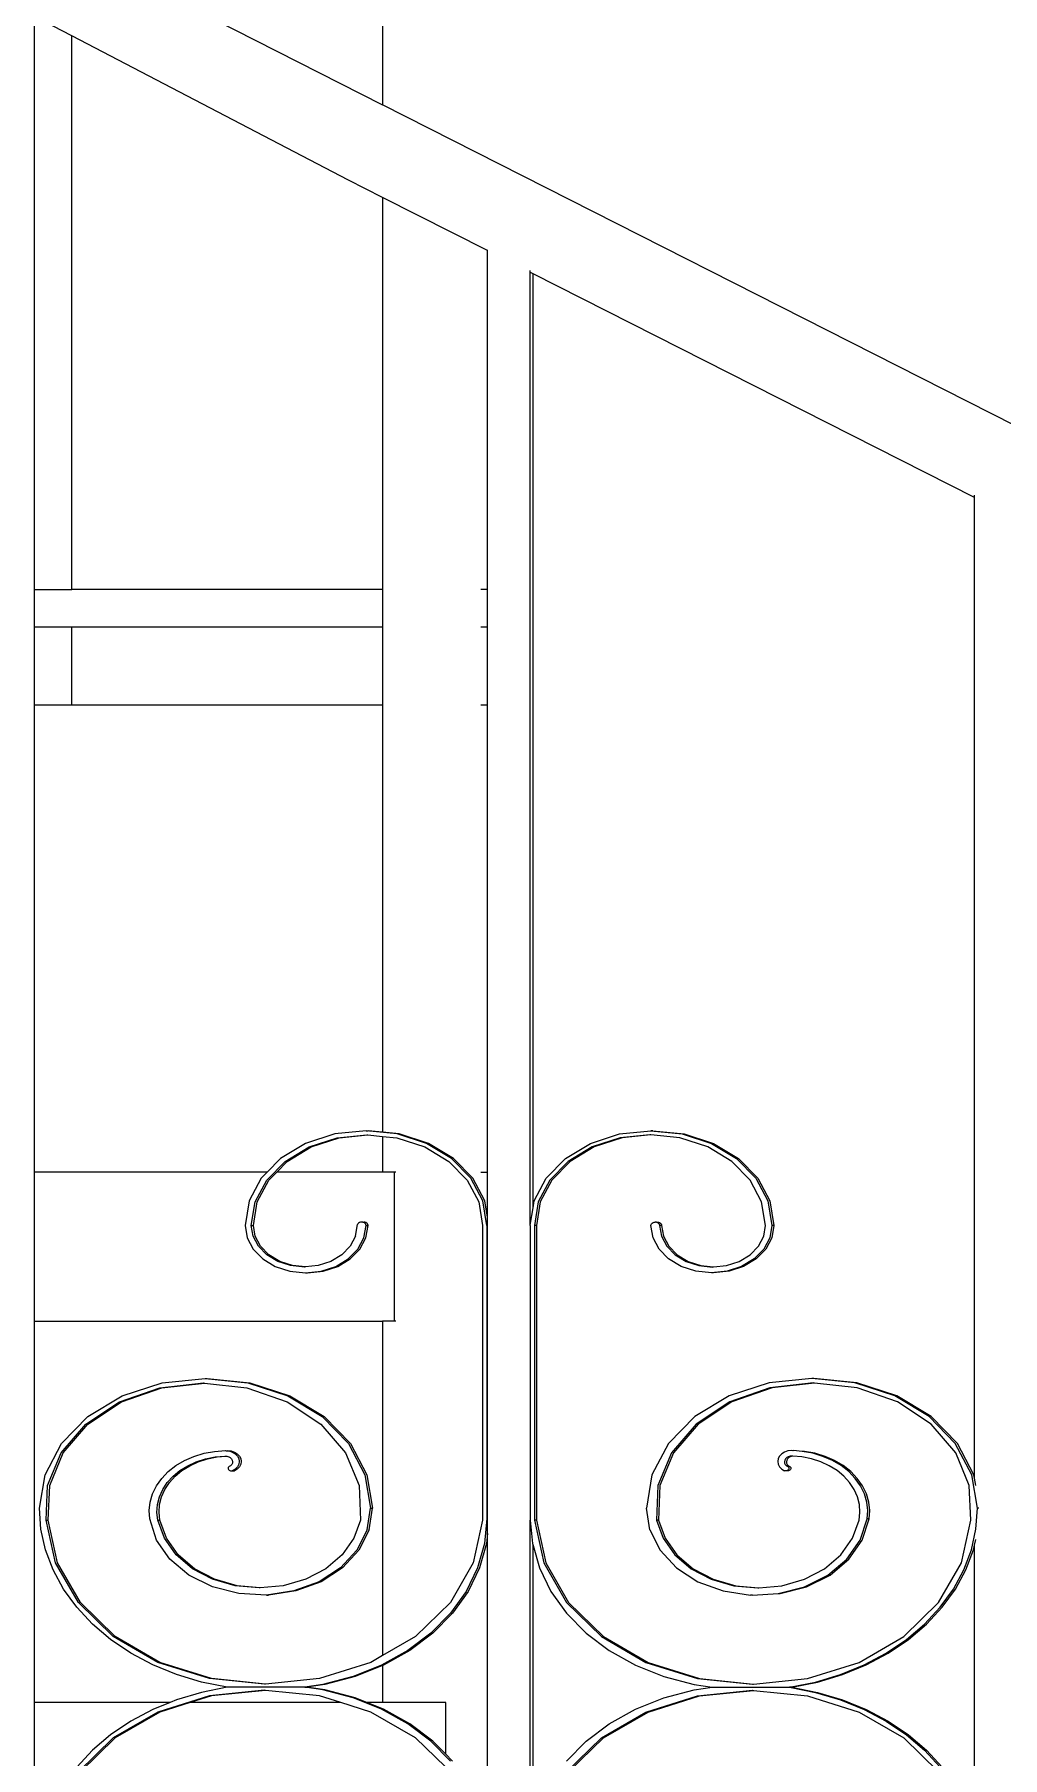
# Model space of a CAD drawing. Header units: millimetres. Extents: x 173236 to 801264, y -94969 to 615039.
# Drawn here: x 499369.6 to 499598.2, y -2182.7 to -1775.9 of the extents above; entities that cross this region are included whole.
import ezdxf

# ---------------------------------------------------------------- set-up
doc = ezdxf.new("R2010")
doc.units = ezdxf.units.MM
doc.header["$MEASUREMENT"] = 0
doc.layers.add('VOX-A-WALL-PATT', color=233, linetype='Continuous')

# ---------------------------------------------------------------- blocks, each defined once
blk = doc.blocks.new('STAIRCASE')
at = {"layer": 'VOX-A-WALL-PATT'}
for p, q in [((499451.79, -1123.9), (499451.79, -1792.55)), ((499378.41, -1755.29), (499451.79, -1792.55)), ((499378.41, -1776.29), (499369.57, -1771.68)), ((499369.57, -1906.96), (499369.57, -1771.68)), ((499378.41, -1906.96), (499378.41, -1776.29)), ((499443.7, -1810.32), (499378.41, -1776.29)), ((499601.03, -1868.24), (499451.79, -1792.55)), ((499451.79, -1814.42), (499443.7, -1810.32)), ((499476.55, -1826.98), (499451.79, -1814.42)), ((499451.79, -1814.42), (499451.79, -1906.96)), ((499476.55, -1826.98), (499476.55, -1826.76)), ((499476.55, -1906.96), (499476.55, -1826.98)), ((499486.6, -2057.06), (499486.6, -1831.65)), ((499487.29, -1832.42), (499486.72, -1832.13)), ((499487.29, -2052.99), (499487.29, -1832.42)), ((499591.53, -1885.29), (499487.29, -1832.42)), ((499591.53, -1885.29), (499591.53, -1884.69)), ((499591.53, -2116.8), (499591.53, -1885.29)), ((499369.57, -1906.96), (499378.41, -1906.96)), ((499369.57, -1915.79), (499369.57, -1906.96)), ((499451.79, -1906.96), (499378.41, -1906.96)), ((499451.79, -1906.96), (499451.79, -1915.79)), ((499476.55, -1906.96), (499475.01, -1906.96)), ((499476.55, -1915.79), (499476.55, -1906.96)), ((499369.57, -1915.79), (499378.41, -1915.79)), ((499369.57, -1934.18), (499369.57, -1915.79)), ((499378.41, -1915.79), (499451.79, -1915.79)), ((499378.41, -1934.18), (499378.41, -1915.79)), ((499451.79, -1915.79), (499451.79, -1934.18)), ((499475.01, -1915.79), (499476.55, -1915.79)), ((499476.55, -1934.18), (499476.55, -1915.79)), ((499369.57, -1934.18), (499378.41, -1934.18)), ((499369.57, -2044.53), (499369.57, -1934.18)), ((499378.41, -1934.18), (499451.79, -1934.18)), ((499451.79, -1934.18), (499451.79, -2035.11)), ((499475.01, -1934.18), (499476.55, -1934.18)), ((499476.55, -2044.53), (499476.55, -1934.18)), ((499433.58, -2037.75), (499427.67, -2041.31)), ((499440.47, -2035.51), (499433.58, -2037.75)), ((499434.43, -2038.6), (499441.02, -2036.46)), ((499434.91, -2038.6), (499441.5, -2036.46)), ((499447.86, -2034.75), (499440.47, -2035.51)), ((499441.02, -2036.46), (499448.09, -2035.73)), ((499441.5, -2036.46), (499448.32, -2035.76)), ((499447.86, -2034.75), (499448.33, -2034.75)), ((499455.25, -2035.51), (499447.86, -2034.75)), ((499448.09, -2035.73), (499448.32, -2035.76)), ((499448.32, -2035.76), (499451.79, -2036.11)), ((499451.79, -2035.11), (499448.33, -2034.75)), ((499455.72, -2035.51), (499451.79, -2035.11)), ((499451.79, -2036.11), (499451.79, -2044.53)), ((499451.79, -2036.11), (499455.15, -2036.46)), ((499455.15, -2036.46), (499461.74, -2038.6)), ((499462.13, -2037.75), (499455.25, -2035.51)), ((499462.61, -2037.75), (499455.72, -2035.51)), ((499468.04, -2041.31), (499462.13, -2037.75)), ((499468.52, -2041.31), (499462.61, -2037.75)), ((499494.95, -2041.31), (499500.87, -2037.75)), ((499500.87, -2037.75), (499507.75, -2035.51)), ((499507.85, -2036.46), (499501.26, -2038.6)), ((499508.32, -2036.46), (499501.74, -2038.6)), ((499507.75, -2035.51), (499515.14, -2034.75)), ((499514.91, -2035.73), (499507.85, -2036.46)), ((499515.15, -2035.76), (499508.32, -2036.46)), ((499515.15, -2035.76), (499514.91, -2035.73)), ((499515.14, -2034.75), (499522.53, -2035.51)), ((499515.62, -2034.75), (499515.14, -2034.75)), ((499521.98, -2036.46), (499515.15, -2035.76)), ((499515.62, -2034.75), (499523.01, -2035.51)), ((499528.56, -2038.6), (499521.98, -2036.46)), ((499522.53, -2035.51), (499529.42, -2037.75)), ((499523.01, -2035.51), (499529.9, -2037.75)), ((499529.42, -2037.75), (499535.33, -2041.31)), ((499529.9, -2037.75), (499535.81, -2041.31)), ((499424.44, -2046.43), (499428.78, -2042)), ((499427.67, -2041.31), (499424.51, -2044.53)), ((499426.78, -2044.53), (499429.26, -2042)), ((499428.78, -2042), (499434.43, -2038.6)), ((499429.26, -2042), (499434.91, -2038.6)), ((499461.74, -2038.6), (499467.39, -2042)), ((499467.39, -2042), (499471.73, -2046.43)), ((499472.58, -2045.94), (499468.04, -2041.31)), ((499473.06, -2045.94), (499468.52, -2041.31)), ((499490.42, -2045.94), (499494.95, -2041.31)), ((499495.61, -2042), (499491.27, -2046.43)), ((499496.08, -2042), (499491.75, -2046.43)), ((499501.26, -2038.6), (499495.61, -2042)), ((499501.74, -2038.6), (499496.08, -2042)), ((499534.22, -2042), (499528.56, -2038.6)), ((499538.56, -2046.43), (499534.22, -2042)), ((499535.33, -2041.31), (499539.87, -2045.94)), ((499535.81, -2041.31), (499540.35, -2045.94)), ((499424.51, -2044.53), (499369.57, -2044.53)), ((499369.57, -2079.74), (499369.57, -2044.53)), ((499423.13, -2045.94), (499420.28, -2051.34)), ((499424.51, -2044.53), (499423.13, -2045.94)), ((499424.92, -2046.43), (499426.78, -2044.53)), ((499451.79, -2044.53), (499426.78, -2044.53)), ((499454.54, -2044.53), (499451.79, -2044.53)), ((499454.92, -2044.53), (499454.54, -2044.53)), ((499454.54, -2044.53), (499454.54, -2079.74)), ((499475.43, -2051.34), (499472.58, -2045.94)), ((499475.91, -2051.34), (499473.06, -2045.94)), ((499475.01, -2044.53), (499476.55, -2044.53)), ((499476.55, -2055.14), (499476.55, -2044.53)), ((499487.56, -2051.34), (499490.42, -2045.94)), ((499539.87, -2045.94), (499542.72, -2051.34)), ((499540.35, -2045.94), (499543.2, -2051.34)), ((499421.71, -2051.59), (499424.44, -2046.43)), ((499422.19, -2051.59), (499424.92, -2046.43)), ((499471.73, -2046.43), (499474.46, -2051.59)), ((499491.27, -2046.43), (499488.54, -2051.59)), ((499491.75, -2046.43), (499489.02, -2051.59)), ((499541.28, -2051.59), (499538.56, -2046.43)), ((499420.28, -2051.34), (499419.31, -2057.13)), ((499420.78, -2057.13), (499421.71, -2051.59)), ((499421.26, -2057.13), (499422.19, -2051.59)), ((499474.46, -2051.59), (499475.39, -2057.13)), ((499476.41, -2057.13), (499475.43, -2051.34)), ((499476.55, -2055.14), (499475.91, -2051.34)), ((499486.6, -2057.06), (499487.29, -2052.99)), ((499487.29, -2052.99), (499487.56, -2051.34)), ((499488.54, -2051.59), (499487.61, -2057.13)), ((499489.02, -2051.59), (499488.09, -2057.13)), ((499542.21, -2057.13), (499541.28, -2051.59)), ((499542.72, -2051.34), (499543.69, -2057.13)), ((499543.2, -2051.34), (499544.17, -2057.13)), ((499419.31, -2057.13), (499419.79, -2060.02)), ((499420.78, -2057.13), (499421.26, -2057.13)), ((499421.21, -2059.67), (499420.78, -2057.13)), ((499421.69, -2059.67), (499421.26, -2057.13)), ((499445.39, -2059.67), (499445.85, -2056.92)), ((499445.96, -2056.73), (499445.85, -2056.92)), ((499446.12, -2056.56), (499445.96, -2056.73)), ((499446.33, -2056.44), (499446.12, -2056.56)), ((499446.57, -2056.36), (499446.33, -2056.44)), ((499446.84, -2056.33), (499446.57, -2056.36)), ((499447.1, -2056.36), (499446.84, -2056.33)), ((499447.1, -2056.36), (499447.31, -2056.33)), ((499447.35, -2056.44), (499447.1, -2056.36)), ((499447.58, -2056.36), (499447.31, -2056.33)), ((499447.56, -2056.56), (499447.35, -2056.44)), ((499447.37, -2060.02), (499447.86, -2057.13)), ((499447.72, -2056.73), (499447.56, -2056.56)), ((499447.82, -2056.44), (499447.58, -2056.36)), ((499447.82, -2056.92), (499447.72, -2056.73)), ((499448.04, -2056.56), (499447.82, -2056.44)), ((499447.86, -2057.13), (499447.82, -2056.92)), ((499447.85, -2060.02), (499448.33, -2057.13)), ((499447.86, -2057.13), (499448.33, -2057.13)), ((499448.2, -2056.73), (499448.04, -2056.56)), ((499448.3, -2056.92), (499448.2, -2056.73)), ((499448.33, -2057.13), (499448.3, -2056.92)), ((499475.39, -2057.13), (499475.39, -2126.7)), ((499476.41, -2057.13), (499476.41, -2126.28)), ((499476.41, -2057.13), (499476.55, -2057.13)), ((499476.55, -2057.13), (499476.55, -2055.14)), ((499476.55, -2126.28), (499476.55, -2057.13)), ((499486.59, -2057.13), (499486.6, -2057.06)), ((499486.59, -2057.13), (499486.59, -2126.28)), ((499487.61, -2057.13), (499487.61, -2126.7)), ((499488.09, -2057.13), (499487.61, -2057.13)), ((499488.09, -2057.13), (499488.09, -2126.7)), ((499515.14, -2057.13), (499515.18, -2056.92)), ((499515.63, -2060.02), (499515.14, -2057.13)), ((499515.18, -2056.92), (499515.28, -2056.73)), ((499515.28, -2056.73), (499515.44, -2056.56)), ((499515.44, -2056.56), (499515.65, -2056.44)), ((499515.65, -2056.44), (499515.9, -2056.36)), ((499515.9, -2056.36), (499516.16, -2056.33)), ((499516.42, -2056.36), (499516.16, -2056.33)), ((499516.42, -2056.36), (499516.64, -2056.33)), ((499516.42, -2056.36), (499516.67, -2056.44)), ((499516.64, -2056.33), (499516.9, -2056.36)), ((499516.67, -2056.44), (499516.88, -2056.56)), ((499516.88, -2056.56), (499517.04, -2056.73)), ((499516.9, -2056.36), (499517.15, -2056.44)), ((499517.04, -2056.73), (499517.14, -2056.92)), ((499517.14, -2056.92), (499517.18, -2057.13)), ((499517.15, -2056.44), (499517.36, -2056.56)), ((499517.18, -2057.13), (499517.61, -2059.67)), ((499517.66, -2057.13), (499517.18, -2057.13)), ((499517.36, -2056.56), (499517.52, -2056.73)), ((499517.52, -2056.73), (499517.62, -2056.92)), ((499517.62, -2056.92), (499517.66, -2057.13)), ((499517.66, -2057.13), (499518.08, -2059.67)), ((499541.79, -2059.67), (499542.21, -2057.13)), ((499543.69, -2057.13), (499543.21, -2060.02)), ((499544.17, -2057.13), (499543.68, -2060.02)), ((499544.17, -2057.13), (499543.69, -2057.13)), ((499419.79, -2060.02), (499421.22, -2062.72)), ((499422.46, -2062.03), (499421.21, -2059.67)), ((499422.94, -2062.03), (499421.69, -2059.67)), ((499424.45, -2064.06), (499422.46, -2062.03)), ((499424.93, -2064.06), (499422.94, -2062.03)), ((499444.14, -2062.03), (499442.15, -2064.06)), ((499445.39, -2059.67), (499444.14, -2062.03)), ((499445.94, -2062.72), (499447.37, -2060.02)), ((499446.42, -2062.72), (499447.85, -2060.02)), ((499517.05, -2062.72), (499515.63, -2060.02)), ((499517.61, -2059.67), (499518.86, -2062.03)), ((499518.08, -2059.67), (499519.33, -2062.03)), ((499518.86, -2062.03), (499520.85, -2064.06)), ((499519.33, -2062.03), (499521.32, -2064.06)), ((499538.55, -2064.06), (499540.54, -2062.03)), ((499540.54, -2062.03), (499541.79, -2059.67)), ((499543.21, -2060.02), (499541.78, -2062.72)), ((499543.68, -2060.02), (499542.26, -2062.72)), ((499421.22, -2062.72), (499423.49, -2065.04)), ((499423.49, -2065.04), (499426.44, -2066.82)), ((499427.04, -2065.62), (499424.45, -2064.06)), ((499427.52, -2065.62), (499424.93, -2064.06)), ((499430.06, -2066.6), (499427.04, -2065.62)), ((499430.54, -2066.6), (499427.52, -2065.62)), ((499439.56, -2065.62), (499436.54, -2066.6)), ((499442.15, -2064.06), (499439.56, -2065.62)), ((499440.72, -2066.82), (499443.67, -2065.04)), ((499441.2, -2066.82), (499444.15, -2065.04)), ((499443.67, -2065.04), (499445.94, -2062.72)), ((499444.15, -2065.04), (499446.42, -2062.72)), ((499519.32, -2065.04), (499517.05, -2062.72)), ((499522.28, -2066.82), (499519.32, -2065.04)), ((499520.85, -2064.06), (499523.44, -2065.62)), ((499521.32, -2064.06), (499523.92, -2065.62)), ((499523.44, -2065.62), (499526.46, -2066.6)), ((499523.92, -2065.62), (499526.93, -2066.6)), ((499532.94, -2066.6), (499535.96, -2065.62)), ((499535.96, -2065.62), (499538.55, -2064.06)), ((499539.51, -2065.04), (499536.56, -2066.82)), ((499539.99, -2065.04), (499537.03, -2066.82)), ((499541.78, -2062.72), (499539.51, -2065.04)), ((499542.26, -2062.72), (499539.99, -2065.04)), ((499426.44, -2066.82), (499429.89, -2067.93)), ((499429.89, -2067.93), (499433.58, -2068.31)), ((499433.3, -2066.94), (499430.06, -2066.6)), ((499433.54, -2066.91), (499430.54, -2066.6)), ((499433.54, -2066.91), (499433.3, -2066.94)), ((499436.54, -2066.6), (499433.54, -2066.91)), ((499433.58, -2068.31), (499437.28, -2067.93)), ((499433.58, -2068.31), (499434.06, -2068.31)), ((499434.06, -2068.31), (499437.75, -2067.93)), ((499437.28, -2067.93), (499440.72, -2066.82)), ((499437.75, -2067.93), (499441.2, -2066.82)), ((499525.72, -2067.93), (499522.28, -2066.82)), ((499529.42, -2068.31), (499525.72, -2067.93)), ((499526.46, -2066.6), (499529.7, -2066.94)), ((499526.93, -2066.6), (499529.94, -2066.91)), ((499533.11, -2067.93), (499529.42, -2068.31)), ((499529.9, -2068.31), (499529.42, -2068.31)), ((499529.7, -2066.94), (499529.94, -2066.91)), ((499533.59, -2067.93), (499529.9, -2068.31)), ((499529.94, -2066.91), (499532.94, -2066.6)), ((499536.56, -2066.82), (499533.11, -2067.93)), ((499537.03, -2066.82), (499533.59, -2067.93)), ((499369.57, -2079.74), (499451.79, -2079.74)), ((499369.57, -2169.75), (499369.57, -2079.74)), ((499451.79, -2079.74), (499451.79, -2158.68)), ((499454.54, -2079.74), (499451.79, -2079.74)), ((499454.92, -2079.74), (499454.54, -2079.74)), ((499390.3, -2097.38), (499399.73, -2094.32)), ((499399.15, -2095.45), (499409.45, -2094.32)), ((499399.62, -2095.45), (499409.69, -2094.34)), ((499399.73, -2094.32), (499409.85, -2093.27)), ((499409.45, -2094.32), (499409.69, -2094.34)), ((499409.69, -2094.34), (499419.75, -2095.45)), ((499409.85, -2093.27), (499410.33, -2093.27)), ((499409.85, -2093.27), (499419.97, -2094.32)), ((499410.33, -2093.27), (499420.45, -2094.32)), ((499419.97, -2094.32), (499429.4, -2097.38)), ((499420.45, -2094.32), (499429.88, -2097.38)), ((499543.03, -2094.32), (499533.6, -2097.38)), ((499553.15, -2093.27), (499543.03, -2094.32)), ((499553.55, -2094.32), (499543.25, -2095.45)), ((499553.79, -2094.34), (499543.73, -2095.45)), ((499563.27, -2094.32), (499553.15, -2093.27)), ((499553.63, -2093.27), (499553.15, -2093.27)), ((499553.79, -2094.34), (499553.55, -2094.32)), ((499563.75, -2094.32), (499553.63, -2093.27)), ((499563.85, -2095.45), (499553.79, -2094.34)), ((499572.7, -2097.38), (499563.27, -2094.32)), ((499573.18, -2097.38), (499563.75, -2094.32)), ((499381.69, -2104.02), (499389.65, -2098.77)), ((499382.16, -2104.02), (499390.12, -2098.77)), ((499382.2, -2102.25), (499390.3, -2097.38)), ((499389.65, -2098.77), (499399.15, -2095.45)), ((499390.12, -2098.77), (499399.62, -2095.45)), ((499419.75, -2095.45), (499429.25, -2098.77)), ((499429.25, -2098.77), (499437.21, -2104.02)), ((499429.4, -2097.38), (499437.5, -2102.25)), ((499429.88, -2097.38), (499437.97, -2102.25)), ((499533.6, -2097.38), (499525.5, -2102.25)), ((499533.75, -2098.77), (499525.79, -2104.02)), ((499534.22, -2098.77), (499526.26, -2104.02)), ((499543.25, -2095.45), (499533.75, -2098.77)), ((499543.73, -2095.45), (499534.22, -2098.77)), ((499573.35, -2098.77), (499563.85, -2095.45)), ((499580.8, -2102.25), (499572.7, -2097.38)), ((499581.27, -2102.25), (499573.18, -2097.38)), ((499581.31, -2104.02), (499573.35, -2098.77)), ((499375.99, -2108.59), (499382.2, -2102.25)), ((499437.5, -2102.25), (499443.71, -2108.59)), ((499437.97, -2102.25), (499444.19, -2108.59)), ((499525.5, -2102.25), (499519.29, -2108.59)), ((499587.01, -2108.59), (499580.8, -2102.25)), ((499587.49, -2108.59), (499581.27, -2102.25)), ((499375.88, -2110.79), (499381.69, -2104.02)), ((499376.36, -2110.79), (499382.16, -2104.02)), ((499437.21, -2104.02), (499443.01, -2110.79)), ((499525.79, -2104.02), (499519.98, -2110.79)), ((499526.26, -2104.02), (499520.46, -2110.79)), ((499587.12, -2110.79), (499581.31, -2104.02)), ((499372.08, -2115.98), (499375.99, -2108.59)), ((499372.69, -2118.55), (499375.88, -2110.79)), ((499373.17, -2118.55), (499376.36, -2110.79)), ((499407.24, -2111.64), (499409.62, -2110.91)), ((499409.62, -2110.91), (499412.12, -2110.46)), ((499412.12, -2110.46), (499414.67, -2110.28)), ((499414.67, -2110.28), (499414.86, -2110.3)), ((499414.86, -2110.3), (499415.14, -2110.28)), ((499414.86, -2110.3), (499415.51, -2110.37)), ((499415.14, -2110.28), (499415.99, -2110.37)), ((499415.51, -2110.37), (499416.29, -2110.62)), ((499415.99, -2110.37), (499416.77, -2110.62)), ((499416.29, -2110.62), (499416.97, -2111.03)), ((499416.77, -2110.62), (499417.44, -2111.03)), ((499416.97, -2111.03), (499417.48, -2111.56)), ((499417.44, -2111.03), (499417.96, -2111.56)), ((499443.01, -2110.79), (499446.21, -2118.55)), ((499443.71, -2108.59), (499447.61, -2115.98)), ((499444.19, -2108.59), (499448.09, -2115.98)), ((499519.29, -2108.59), (499515.38, -2115.98)), ((499519.98, -2110.79), (499516.79, -2118.55)), ((499520.46, -2110.79), (499517.27, -2118.55)), ((499546.03, -2111.03), (499545.51, -2111.56)), ((499546.71, -2110.62), (499546.03, -2111.03)), ((499547.49, -2110.37), (499546.71, -2110.62)), ((499548.33, -2110.28), (499547.49, -2110.37)), ((499548.62, -2110.3), (499548.33, -2110.28)), ((499548.81, -2110.28), (499548.62, -2110.3)), ((499550.88, -2110.46), (499548.81, -2110.28)), ((499553.37, -2110.91), (499550.88, -2110.46)), ((499551.36, -2110.46), (499550.88, -2110.46)), ((499553.85, -2110.91), (499551.36, -2110.46)), ((499555.76, -2111.64), (499553.37, -2110.91)), ((499556.24, -2111.64), (499553.85, -2110.91)), ((499590.91, -2115.98), (499587.01, -2108.59)), ((499590.31, -2118.55), (499587.12, -2110.79)), ((499591.39, -2115.98), (499587.49, -2108.59)), ((499399.61, -2116.84), (499401.15, -2115.24)), ((499401.15, -2115.24), (499402.96, -2113.82)), ((499402.3, -2116.35), (499403.91, -2115.01)), ((499402.78, -2116.35), (499404.39, -2115.01)), ((499402.96, -2113.82), (499405, -2112.61)), ((499403.91, -2115.01), (499405.75, -2113.87)), ((499404.39, -2115.01), (499406.23, -2113.87)), ((499405, -2112.61), (499407.24, -2111.64)), ((499405.75, -2113.87), (499407.78, -2112.93)), ((499406.23, -2113.87), (499408.26, -2112.93)), ((499407.78, -2112.93), (499409.95, -2112.23)), ((499408.26, -2112.93), (499410.43, -2112.23)), ((499409.95, -2112.23), (499412.23, -2111.78)), ((499410.43, -2112.23), (499412.7, -2111.78)), ((499412.23, -2111.78), (499414.56, -2111.58)), ((499412.7, -2111.78), (499414.81, -2111.6)), ((499414.56, -2111.58), (499414.81, -2111.6)), ((499414.81, -2111.6), (499415.01, -2111.62)), ((499415.01, -2111.62), (499415.44, -2111.74)), ((499415.34, -2114.3), (499415.31, -2114.46)), ((499415.31, -2114.46), (499415.34, -2114.62)), ((499415.41, -2114.16), (499415.34, -2114.3)), ((499415.34, -2114.62), (499415.42, -2114.76)), ((499415.53, -2114.03), (499415.41, -2114.16)), ((499415.42, -2114.76), (499415.54, -2114.89)), ((499415.44, -2111.74), (499415.8, -2111.95)), ((499415.69, -2113.93), (499415.53, -2114.03)), ((499415.54, -2114.89), (499415.71, -2114.98)), ((499415.88, -2113.87), (499415.69, -2113.93)), ((499415.71, -2114.98), (499415.89, -2115.04)), ((499415.8, -2111.95), (499416.09, -2112.22)), ((499416.14, -2113.58), (499415.88, -2113.87)), ((499415.89, -2115.04), (499416.09, -2115.06)), ((499416.09, -2112.22), (499416.27, -2112.55)), ((499416.09, -2115.06), (499416.29, -2115.04)), ((499416.3, -2113.25), (499416.14, -2113.58)), ((499416.27, -2112.55), (499416.35, -2112.9)), ((499416.97, -2114.63), (499416.29, -2115.04)), ((499416.29, -2115.04), (499416.37, -2115.04)), ((499416.35, -2112.9), (499416.3, -2113.25)), ((499416.37, -2115.04), (499416.57, -2115.06)), ((499416.57, -2115.06), (499416.77, -2115.04)), ((499417.44, -2114.63), (499416.77, -2115.04)), ((499417.48, -2114.1), (499416.97, -2114.63)), ((499417.96, -2114.1), (499417.44, -2114.63)), ((499417.48, -2111.56), (499417.81, -2112.17)), ((499417.81, -2113.49), (499417.48, -2114.1)), ((499417.81, -2112.17), (499417.92, -2112.83)), ((499417.92, -2112.83), (499417.81, -2113.49)), ((499417.96, -2111.56), (499418.29, -2112.17)), ((499418.29, -2113.49), (499417.96, -2114.1)), ((499418.29, -2112.17), (499418.4, -2112.83)), ((499418.4, -2112.83), (499418.29, -2113.49)), ((499545.19, -2112.17), (499545.08, -2112.83)), ((499545.08, -2112.83), (499545.19, -2113.49)), ((499545.51, -2111.56), (499545.19, -2112.17)), ((499545.19, -2113.49), (499545.51, -2114.1)), ((499545.51, -2114.1), (499546.03, -2114.63)), ((499546.03, -2114.63), (499546.71, -2115.04)), ((499546.72, -2112.55), (499546.65, -2112.9)), ((499546.65, -2112.9), (499546.7, -2113.25)), ((499546.7, -2113.25), (499546.86, -2113.58)), ((499546.91, -2115.06), (499546.71, -2115.04)), ((499546.91, -2112.22), (499546.72, -2112.55)), ((499546.86, -2113.58), (499547.12, -2113.87)), ((499547.2, -2111.95), (499546.91, -2112.22)), ((499547.12, -2115.04), (499546.91, -2115.06)), ((499547.12, -2113.87), (499547.31, -2113.93)), ((499547.6, -2113.87), (499547.12, -2113.87)), ((499547.16, -2115.02), (499547.12, -2115.04)), ((499547.2, -2112.55), (499547.13, -2112.9)), ((499547.13, -2112.9), (499547.17, -2113.25)), ((499547.16, -2115.02), (499547.18, -2115.04)), ((499547.17, -2113.25), (499547.33, -2113.58)), ((499547.29, -2114.98), (499547.18, -2115.04)), ((499547.38, -2115.06), (499547.18, -2115.04)), ((499547.56, -2111.74), (499547.2, -2111.95)), ((499547.39, -2112.22), (499547.2, -2112.55)), ((499547.45, -2114.89), (499547.29, -2114.98)), ((499547.31, -2113.93), (499547.47, -2114.03)), ((499547.33, -2113.58), (499547.6, -2113.87)), ((499547.58, -2115.04), (499547.38, -2115.06)), ((499547.67, -2111.95), (499547.39, -2112.22)), ((499547.58, -2114.76), (499547.45, -2114.89)), ((499547.47, -2114.03), (499547.59, -2114.16)), ((499547.99, -2111.62), (499547.56, -2111.74)), ((499547.66, -2114.62), (499547.58, -2114.76)), ((499547.77, -2114.98), (499547.58, -2115.04)), ((499547.59, -2114.16), (499547.66, -2114.3)), ((499547.6, -2113.87), (499547.78, -2113.93)), ((499547.66, -2114.3), (499547.69, -2114.46)), ((499547.69, -2114.46), (499547.66, -2114.62)), ((499548.04, -2111.74), (499547.67, -2111.95)), ((499547.93, -2114.89), (499547.77, -2114.98)), ((499547.78, -2113.93), (499547.94, -2114.03)), ((499548.06, -2114.76), (499547.93, -2114.89)), ((499547.94, -2114.03), (499548.06, -2114.16)), ((499548.44, -2111.58), (499547.99, -2111.62)), ((499548.46, -2111.62), (499548.04, -2111.74)), ((499548.06, -2114.16), (499548.14, -2114.3)), ((499548.14, -2114.62), (499548.06, -2114.76)), ((499548.14, -2114.3), (499548.16, -2114.46)), ((499548.16, -2114.46), (499548.14, -2114.62)), ((499548.46, -2111.62), (499548.44, -2111.58)), ((499548.67, -2111.6), (499548.46, -2111.62)), ((499550.77, -2111.78), (499548.67, -2111.6)), ((499553.05, -2112.23), (499550.77, -2111.78)), ((499555.22, -2112.93), (499553.05, -2112.23)), ((499557.25, -2113.87), (499555.22, -2112.93)), ((499558, -2112.61), (499555.76, -2111.64)), ((499558.47, -2112.61), (499556.24, -2111.64)), ((499559.08, -2115.01), (499557.25, -2113.87)), ((499560.04, -2113.82), (499558, -2112.61)), ((499560.52, -2113.82), (499558.47, -2112.61)), ((499560.7, -2116.35), (499559.08, -2115.01)), ((499561.85, -2115.24), (499560.04, -2113.82)), ((499562.32, -2115.24), (499560.52, -2113.82)), ((499563.38, -2116.84), (499561.85, -2115.24)), ((499563.86, -2116.84), (499562.32, -2115.24)), ((499370.75, -2123.91), (499372.08, -2115.98)), ((499372.36, -2126.7), (499372.69, -2118.55)), ((499372.83, -2126.7), (499373.17, -2118.55)), ((499397.46, -2120.47), (499398.38, -2118.6)), ((499398.38, -2118.6), (499399.61, -2116.84)), ((499399.86, -2119.48), (499400.94, -2117.85)), ((499400.34, -2119.48), (499401.42, -2117.85)), ((499400.94, -2117.85), (499402.3, -2116.35)), ((499401.42, -2117.85), (499402.78, -2116.35)), ((499446.21, -2118.55), (499446.54, -2126.7)), ((499447.61, -2115.98), (499448.95, -2123.91)), ((499448.09, -2115.98), (499449.42, -2123.91)), ((499515.38, -2115.98), (499514.05, -2123.91)), ((499516.79, -2118.55), (499516.46, -2126.7)), ((499517.27, -2118.55), (499516.93, -2126.7)), ((499562.06, -2117.85), (499560.7, -2116.35)), ((499563.14, -2119.48), (499562.06, -2117.85)), ((499564.62, -2118.6), (499563.38, -2116.84)), ((499565.1, -2118.6), (499563.86, -2116.84)), ((499565.54, -2120.47), (499564.62, -2118.6)), ((499566.01, -2120.47), (499565.1, -2118.6)), ((499590.64, -2126.7), (499590.31, -2118.55)), ((499592.25, -2123.91), (499590.91, -2115.98)), ((499591.53, -2116.8), (499591.39, -2115.98)), ((499591.82, -2118.52), (499591.53, -2116.8)), ((499396.67, -2124.43), (499396.89, -2122.43)), ((499396.89, -2122.43), (499397.46, -2120.47)), ((499398.5, -2124.86), (499398.63, -2123.03)), ((499398.63, -2123.03), (499399.09, -2121.22)), ((499398.98, -2124.86), (499399.11, -2123.03)), ((499399.09, -2121.22), (499399.86, -2119.48)), ((499399.11, -2123.03), (499399.56, -2121.22)), ((499399.56, -2121.22), (499400.34, -2119.48)), ((499563.91, -2121.22), (499563.14, -2119.48)), ((499564.37, -2123.03), (499563.91, -2121.22)), ((499564.5, -2124.86), (499564.37, -2123.03)), ((499566.11, -2122.43), (499565.54, -2120.47)), ((499566.59, -2122.43), (499566.01, -2120.47)), ((499566.33, -2124.43), (499566.11, -2122.43)), ((499566.81, -2124.43), (499566.59, -2122.43)), ((499371.11, -2128.84), (499370.75, -2123.91)), ((499372.36, -2126.7), (499372.83, -2126.7)), ((499374.56, -2136.82), (499372.36, -2126.7)), ((499375.04, -2136.82), (499372.83, -2126.7)), ((499396.81, -2126.43), (499396.67, -2124.43)), ((499398.42, -2131.42), (499396.81, -2126.43)), ((499398.71, -2126.7), (499398.5, -2124.86)), ((499398.71, -2126.7), (499399.18, -2126.7)), ((499400.25, -2130.99), (499398.71, -2126.7)), ((499399.18, -2126.7), (499398.98, -2124.86)), ((499400.73, -2130.99), (499399.18, -2126.7)), ((499446.54, -2126.7), (499445, -2130.99)), ((499448.12, -2129.02), (499448.95, -2123.91)), ((499448.6, -2129.02), (499449.42, -2123.91)), ((499448.95, -2123.91), (499449.42, -2123.91)), ((499475.39, -2126.7), (499473.18, -2136.82)), ((499476.41, -2126.28), (499475.85, -2132.2)), ((499476.41, -2126.28), (499476.55, -2126.28)), ((499476.55, -2129.85), (499476.55, -2126.28)), ((499486.59, -2126.28), (499486.63, -2126.7)), ((499486.63, -2126.7), (499487.14, -2132.2)), ((499486.63, -2205.59), (499486.63, -2126.7)), ((499487.61, -2126.7), (499489.82, -2136.82)), ((499488.09, -2126.7), (499487.61, -2126.7)), ((499488.09, -2126.7), (499490.29, -2136.82)), ((499514.88, -2129.02), (499514.05, -2123.91)), ((499516.93, -2126.7), (499516.46, -2126.7)), ((499516.46, -2126.7), (499518, -2130.99)), ((499516.93, -2126.7), (499518.48, -2130.99)), ((499562.75, -2130.99), (499564.29, -2126.7)), ((499564.29, -2126.7), (499564.5, -2124.86)), ((499564.58, -2131.42), (499566.19, -2126.43)), ((499565.05, -2131.42), (499566.67, -2126.43)), ((499566.19, -2126.43), (499566.33, -2124.43)), ((499566.67, -2126.43), (499566.19, -2126.43)), ((499566.67, -2126.43), (499566.81, -2124.43)), ((499588.44, -2136.82), (499590.64, -2126.7)), ((499591.89, -2128.84), (499592.25, -2123.91)), ((499592.53, -2123.91), (499592.25, -2123.91)), ((499372.19, -2133.7), (499371.11, -2128.84)), ((499401.57, -2135.93), (499398.42, -2131.42)), ((499403.03, -2134.89), (499400.25, -2130.99)), ((499403.51, -2134.89), (499400.73, -2130.99)), ((499445, -2130.99), (499442.22, -2134.89)), ((499448.12, -2129.02), (499445.7, -2133.8)), ((499448.6, -2129.02), (499446.18, -2133.8)), ((499476.55, -2129.85), (499476.33, -2132.2)), ((499476.55, -2202.44), (499476.55, -2129.85)), ((499514.88, -2129.02), (499517.29, -2133.8)), ((499518, -2130.99), (499520.78, -2134.89)), ((499518.48, -2130.99), (499521.26, -2134.89)), ((499559.97, -2134.89), (499562.75, -2130.99)), ((499561.43, -2135.93), (499564.58, -2131.42)), ((499561.9, -2135.93), (499565.05, -2131.42)), ((499590.81, -2133.7), (499591.89, -2128.84)), ((499591.53, -2132.6), (499591.82, -2131.29)), ((499373.98, -2138.44), (499372.19, -2133.7)), ((499406.89, -2138.16), (499403.03, -2134.89)), ((499407.37, -2138.16), (499403.51, -2134.89)), ((499442.22, -2134.89), (499438.35, -2138.16)), ((499445.7, -2133.8), (499441.84, -2137.96)), ((499446.18, -2133.8), (499442.32, -2137.96)), ((499475.85, -2132.2), (499474.21, -2137.99)), ((499476.33, -2132.2), (499474.68, -2137.99)), ((499487.14, -2132.2), (499487.29, -2132.69)), ((499487.29, -2199.59), (499487.29, -2132.69)), ((499487.29, -2132.69), (499488.79, -2137.99)), ((499517.29, -2133.8), (499521.16, -2137.96)), ((499520.78, -2134.89), (499524.64, -2138.16)), ((499521.26, -2134.89), (499525.12, -2138.16)), ((499556.1, -2138.16), (499559.97, -2134.89)), ((499589.02, -2138.44), (499590.81, -2133.7)), ((499589.5, -2138.44), (499591.28, -2133.7)), ((499591.28, -2133.7), (499591.53, -2132.6)), ((499591.53, -2199.69), (499591.53, -2132.6)), ((499376.44, -2142.98), (499373.98, -2138.44)), ((499379.95, -2146.18), (499374.56, -2136.82)), ((499380.43, -2146.18), (499375.04, -2136.82)), ((499406.06, -2139.69), (499401.57, -2135.93)), ((499411.59, -2142.45), (499406.06, -2139.69)), ((499411.63, -2140.64), (499406.89, -2138.16)), ((499412.1, -2140.64), (499407.37, -2138.16)), ((499438.35, -2138.16), (499433.62, -2140.64)), ((499441.84, -2137.96), (499436.78, -2141.24)), ((499442.32, -2137.96), (499437.26, -2141.24)), ((499473.18, -2136.82), (499467.79, -2146.18)), ((499474.21, -2137.99), (499471.5, -2143.53)), ((499474.68, -2137.99), (499471.98, -2143.53)), ((499488.79, -2137.99), (499491.5, -2143.53)), ((499489.82, -2136.82), (499495.21, -2146.18)), ((499490.29, -2136.82), (499495.68, -2146.18)), ((499521.16, -2137.96), (499526.22, -2141.24)), ((499524.64, -2138.16), (499529.38, -2140.64)), ((499525.12, -2138.16), (499529.86, -2140.64)), ((499551.37, -2140.64), (499556.1, -2138.16)), ((499551.4, -2142.45), (499556.94, -2139.69)), ((499551.88, -2142.45), (499557.42, -2139.69)), ((499556.94, -2139.69), (499561.43, -2135.93)), ((499557.42, -2139.69), (499561.9, -2135.93)), ((499583.05, -2146.18), (499588.44, -2136.82)), ((499586.56, -2142.98), (499589.02, -2138.44)), ((499587.04, -2142.98), (499589.5, -2138.44)), ((499379.55, -2147.28), (499376.44, -2142.98)), ((499417.84, -2144.05), (499411.59, -2142.45)), ((499416.97, -2142.19), (499411.63, -2140.64)), ((499417.45, -2142.19), (499412.1, -2140.64)), ((499422.62, -2142.71), (499416.97, -2142.19)), ((499422.86, -2142.69), (499417.45, -2142.19)), ((499422.86, -2142.69), (499422.62, -2142.71)), ((499428.28, -2142.19), (499422.86, -2142.69)), ((499430.84, -2143.42), (499424.39, -2144.38)), ((499431.31, -2143.42), (499424.86, -2144.38)), ((499433.62, -2140.64), (499428.28, -2142.19)), ((499436.78, -2141.24), (499430.84, -2143.42)), ((499437.26, -2141.24), (499431.31, -2143.42)), ((499471.5, -2143.53), (499467.79, -2148.69)), ((499471.98, -2143.53), (499468.27, -2148.69)), ((499491.5, -2143.53), (499495.21, -2148.69)), ((499526.22, -2141.24), (499532.16, -2143.42)), ((499529.38, -2140.64), (499534.72, -2142.19)), ((499529.86, -2140.64), (499535.2, -2142.19)), ((499532.16, -2143.42), (499538.61, -2144.38)), ((499534.72, -2142.19), (499540.37, -2142.71)), ((499535.2, -2142.19), (499540.61, -2142.69)), ((499540.37, -2142.71), (499540.61, -2142.69)), ((499540.61, -2142.69), (499546.03, -2142.19)), ((499545.16, -2144.05), (499551.4, -2142.45)), ((499545.64, -2144.05), (499551.88, -2142.45)), ((499546.03, -2142.19), (499551.37, -2140.64)), ((499583.45, -2147.28), (499586.56, -2142.98)), ((499583.93, -2147.28), (499587.04, -2142.98)), ((499383.27, -2151.26), (499379.55, -2147.28)), ((499388.18, -2154.18), (499379.95, -2146.18)), ((499388.66, -2154.18), (499380.43, -2146.18)), ((499424.39, -2144.38), (499417.84, -2144.05)), ((499424.39, -2144.38), (499424.86, -2144.38)), ((499467.79, -2146.18), (499459.56, -2154.18)), ((499495.21, -2146.18), (499503.43, -2154.18)), ((499495.68, -2146.18), (499503.91, -2154.18)), ((499539.09, -2144.38), (499538.61, -2144.38)), ((499539.09, -2144.38), (499545.16, -2144.05)), ((499545.16, -2144.05), (499545.64, -2144.05)), ((499574.82, -2154.18), (499583.05, -2146.18)), ((499579.73, -2151.26), (499583.45, -2147.28)), ((499580.21, -2151.26), (499583.93, -2147.28)), ((499387.54, -2154.89), (499383.27, -2151.26)), ((499467.79, -2148.69), (499463.16, -2153.38)), ((499468.27, -2148.69), (499463.63, -2153.38)), ((499495.21, -2148.69), (499499.84, -2153.38)), ((499575.45, -2154.89), (499579.73, -2151.26)), ((499575.93, -2154.89), (499580.21, -2151.26)), ((499392.32, -2158.1), (499387.54, -2154.89)), ((499398.71, -2160.28), (499388.18, -2154.18)), ((499399.19, -2160.28), (499388.66, -2154.18)), ((499459.56, -2154.18), (499451.79, -2158.68)), ((499463.16, -2153.38), (499457.7, -2157.49)), ((499463.63, -2153.38), (499458.18, -2157.49)), ((499499.84, -2153.38), (499505.3, -2157.49)), ((499503.43, -2154.18), (499513.97, -2160.28)), ((499503.91, -2154.18), (499514.45, -2160.28)), ((499564.28, -2160.28), (499574.82, -2154.18)), ((499570.68, -2158.1), (499575.45, -2154.89)), ((499571.15, -2158.1), (499575.93, -2154.89)), ((499397.54, -2160.87), (499392.32, -2158.1)), ((499451.79, -2158.68), (499449.03, -2160.28)), ((499457.7, -2157.49), (499451.54, -2160.94)), ((499458.18, -2157.49), (499452.02, -2160.94)), ((499505.3, -2157.49), (499511.46, -2160.94)), ((499565.46, -2160.87), (499570.68, -2158.1)), ((499565.94, -2160.87), (499571.15, -2158.1)), ((499403.12, -2163.15), (499397.54, -2160.87)), ((499410.87, -2164.12), (499398.71, -2160.28)), ((499411.35, -2164.12), (499399.19, -2160.28)), ((499409.01, -2164.92), (499403.12, -2163.15)), ((499423.87, -2165.42), (499410.87, -2164.12)), ((499424.11, -2165.4), (499411.35, -2164.12)), ((499436.87, -2164.12), (499424.11, -2165.4)), ((499449.03, -2160.28), (499436.87, -2164.12)), ((499444.8, -2163.64), (499437.64, -2165.54)), ((499445.28, -2163.64), (499438.12, -2165.54)), ((499451.54, -2160.94), (499444.8, -2163.64)), ((499451.79, -2161.03), (499445.28, -2163.64)), ((499452.02, -2160.94), (499451.79, -2161.03)), ((499451.79, -2161.03), (499451.79, -2169.75)), ((499511.46, -2160.94), (499518.19, -2163.64)), ((499513.97, -2160.28), (499526.13, -2164.12)), ((499514.45, -2160.28), (499526.6, -2164.12)), ((499518.19, -2163.64), (499525.36, -2165.54)), ((499526.13, -2164.12), (499539.13, -2165.42)), ((499526.6, -2164.12), (499539.37, -2165.4)), ((499539.37, -2165.4), (499552.13, -2164.12)), ((499552.13, -2164.12), (499564.28, -2160.28)), ((499553.99, -2164.92), (499559.87, -2163.15)), ((499554.47, -2164.92), (499560.35, -2163.15)), ((499559.87, -2163.15), (499565.46, -2160.87)), ((499560.35, -2163.15), (499565.94, -2160.87)), ((499410.87, -2168.17), (499398.71, -2172)), ((499409.01, -2167.37), (499403.12, -2169.13)), ((499411.35, -2168.17), (499406.33, -2169.75)), ((499415.11, -2166.14), (499409.01, -2164.92)), ((499415.11, -2166.14), (499409.01, -2167.37)), ((499423.87, -2166.87), (499410.87, -2168.17)), ((499424.11, -2166.89), (499411.35, -2168.17)), ((499433.44, -2166.14), (499415.11, -2166.14)), ((499424.11, -2165.4), (499423.87, -2165.42)), ((499424.11, -2166.89), (499423.87, -2166.87)), ((499436.87, -2168.17), (499424.11, -2166.89)), ((499437.64, -2165.54), (499433.44, -2166.14)), ((499433.44, -2166.14), (499433.91, -2166.14)), ((499437.64, -2166.74), (499433.44, -2166.14)), ((499438.12, -2165.54), (499433.91, -2166.14)), ((499438.12, -2166.74), (499433.91, -2166.14)), ((499441.89, -2169.75), (499436.87, -2168.17)), ((499444.8, -2168.65), (499437.64, -2166.74)), ((499445.28, -2168.65), (499438.12, -2166.74)), ((499513.97, -2172), (499526.13, -2168.17)), ((499514.45, -2172), (499526.6, -2168.17)), ((499518.19, -2168.65), (499525.36, -2166.74)), ((499525.36, -2165.54), (499529.56, -2166.14)), ((499525.36, -2166.74), (499529.56, -2166.14)), ((499526.13, -2168.17), (499539.13, -2166.87)), ((499526.6, -2168.17), (499539.37, -2166.89)), ((499529.56, -2166.14), (499547.89, -2166.14)), ((499539.13, -2165.42), (499539.37, -2165.4)), ((499539.13, -2166.87), (499539.37, -2166.89)), ((499539.37, -2166.89), (499552.13, -2168.17)), ((499547.89, -2166.14), (499553.99, -2164.92)), ((499547.89, -2166.14), (499553.99, -2167.37)), ((499548.37, -2166.14), (499547.89, -2166.14)), ((499548.37, -2166.14), (499554.47, -2164.92)), ((499548.37, -2166.14), (499554.47, -2167.37)), ((499552.13, -2168.17), (499564.28, -2172)), ((499553.99, -2167.37), (499559.87, -2169.13)), ((499554.47, -2167.37), (499560.35, -2169.13)), ((499401.61, -2169.75), (499369.57, -2169.75)), ((499369.57, -2204.97), (499369.57, -2169.75)), ((499398.71, -2172), (499388.18, -2178.11)), ((499399.19, -2172), (499388.66, -2178.11)), ((499397.54, -2171.41), (499392.32, -2174.18)), ((499401.61, -2169.75), (499397.54, -2171.41)), ((499406.33, -2169.75), (499399.19, -2172)), ((499403.12, -2169.13), (499401.61, -2169.75)), ((499441.89, -2169.75), (499406.33, -2169.75)), ((499449.03, -2172), (499441.89, -2169.75)), ((499451.54, -2171.35), (499444.8, -2168.65)), ((499448.04, -2169.75), (499445.28, -2168.65)), ((499452.02, -2171.35), (499448.04, -2169.75)), ((499451.79, -2169.75), (499448.04, -2169.75)), ((499459.56, -2178.11), (499449.03, -2172)), ((499457.7, -2174.79), (499451.54, -2171.35)), ((499466.6, -2169.75), (499451.79, -2169.75)), ((499458.18, -2174.79), (499452.02, -2171.35)), ((499466.68, -2169.75), (499466.6, -2169.75)), ((499466.6, -2169.75), (499466.6, -2181.91)), ((499503.43, -2178.11), (499513.97, -2172)), ((499503.91, -2178.11), (499514.45, -2172)), ((499505.3, -2174.79), (499511.46, -2171.35)), ((499511.46, -2171.35), (499518.19, -2168.65)), ((499559.87, -2169.13), (499565.46, -2171.41)), ((499560.35, -2169.13), (499565.94, -2171.41)), ((499564.28, -2172), (499574.82, -2178.11)), ((499565.46, -2171.41), (499570.68, -2174.18)), ((499565.94, -2171.41), (499571.15, -2174.18)), ((499392.32, -2174.18), (499387.54, -2177.4)), ((499463.16, -2178.9), (499457.7, -2174.79)), ((499463.63, -2178.9), (499458.18, -2174.79)), ((499499.84, -2178.9), (499505.3, -2174.79)), ((499570.68, -2174.18), (499575.45, -2177.4)), ((499571.15, -2174.18), (499575.93, -2177.4)), ((499388.18, -2178.11), (499379.95, -2186.1)), ((499388.66, -2178.11), (499380.43, -2186.1)), ((499387.54, -2177.4), (499383.27, -2181.03)), ((499466.6, -2184.95), (499459.56, -2178.11)), ((499467.79, -2183.59), (499463.16, -2178.9)), ((499466.6, -2181.91), (499463.63, -2178.9)), ((499495.21, -2186.1), (499503.43, -2178.11)), ((499495.21, -2183.59), (499499.84, -2178.9)), ((499495.68, -2186.1), (499503.91, -2178.11)), ((499574.82, -2178.11), (499583.05, -2186.1)), ((499575.45, -2177.4), (499579.73, -2181.03)), ((499575.93, -2177.4), (499580.21, -2181.03)), ((499383.27, -2181.03), (499379.55, -2185.01)), ((499468.27, -2183.59), (499466.6, -2181.91)), ((499579.73, -2181.03), (499583.45, -2185.01)), ((499580.21, -2181.03), (499583.93, -2185.01))]:
    blk.add_line(p, q, dxfattribs=at)

msp = doc.modelspace()

# ---------------------------------------------------------------- block references
msp.add_blockref('STAIRCASE', (0, 0))

doc.saveas('drawing.dxf')
